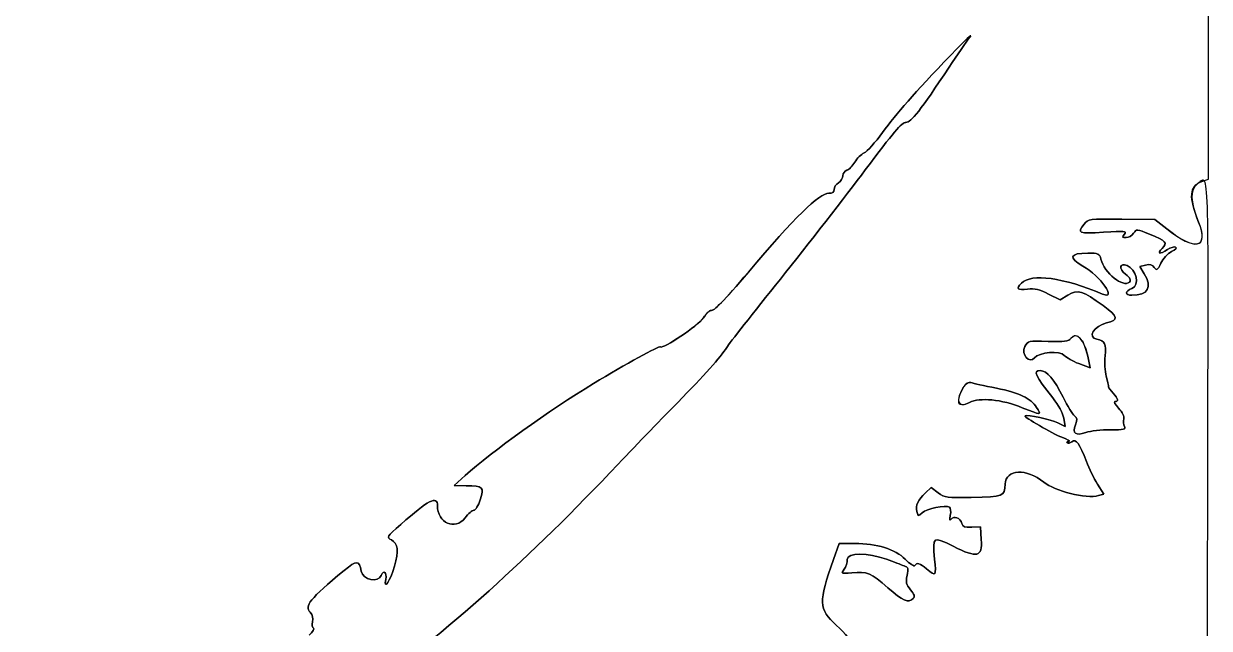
# Model space of a CAD drawing. Extents: x 0 to 106, y 0 to 59.
# Drawn here: x 82.25 to 105.85, y 18.93 to 30.96 of the extents above; entities that cross this region are included whole.
import ezdxf

# ---------------------------------------------------------------- set-up
doc = ezdxf.new("R2010")
doc.units = 0
doc.layers.get('0').update_dxf_attribs({"linetype": 'CONTINUOUS'})

msp = doc.modelspace()

# ---------------------------------------------------------------- linework, layer by layer
at = {"color": 7}
for p, q in [((105.833214, 27.870052), (105.833214, 31.633745)), ((105.701452, 27.82031), (105.833214, 27.870052)), ((104.76959, 27.063338), (104.10681, 27.071276)), ((104.10681, 27.071276), (104.76959, 27.063338)), ((105.003746, 26.877336), (104.76959, 27.063338)), ((104.76959, 27.063338), (105.003746, 26.877336)), ((104.584382, 26.158993), (104.46823, 26.129889)), ((104.46823, 26.129889), (104.584382, 26.158993)), ((104.46823, 26.129889), (104.555278, 25.987014)), ((104.555278, 25.987014), (104.46823, 26.129889)), ((102.652661, 25.582731), (102.883907, 25.465521)), ((102.883907, 25.465521), (102.652661, 25.582731)), ((102.883907, 25.465521), (103.036307, 25.559713)), ((103.036307, 25.559713), (102.883907, 25.465521)), ((103.478425, 24.110856), (103.431594, 24.345012)), ((103.431594, 24.345012), (103.478425, 24.110856)), ((103.255646, 24.196846), (103.478425, 24.110856)), ((103.478425, 24.110856), (103.255646, 24.196846)), ((102.979951, 22.946955), (102.834165, 23.022361)), ((102.834165, 23.022361), (102.979951, 22.946955)), ((102.953492, 23.110203), (102.979951, 22.946955)), ((102.979951, 22.946955), (102.953492, 23.110203)), ((105.811254, 18.051375), (105.822366, 22.950924)), ((91.038524, 21.968527), (90.818127, 21.769296)), ((90.818127, 21.769296), (91.038524, 21.968527)), ((90.818127, 21.769296), (91.060749, 21.76665)), ((91.060749, 21.76665), (90.818127, 21.769296)), ((100.313483, 21.729609), (100.202887, 21.626157)), ((100.202887, 21.626157), (100.313483, 21.729609)), ((100.453976, 21.626157), (100.313483, 21.729609)), ((100.313483, 21.729609), (100.453976, 21.626157)), ((103.624739, 21.800252), (103.753856, 21.596788)), ((103.753856, 21.596788), (103.624739, 21.800252)), ((103.753856, 21.596788), (103.646964, 21.570065)), ((103.646964, 21.570065), (103.753856, 21.596788)), ((101.121255, 20.94168), (101.29535, 20.949618)), ((101.29535, 20.949618), (101.121255, 20.94168)), ((101.29535, 20.949618), (101.311755, 20.695883)), ((101.311755, 20.695883), (101.29535, 20.949618)), ((98.480451, 20.618889), (98.368268, 20.299273)), ((98.368268, 20.299273), (98.480451, 20.618889)), ((98.791601, 20.618889), (98.480451, 20.618889)), ((98.480451, 20.618889), (98.791601, 20.618889))]:
    msp.add_line(p, q, dxfattribs=at)
for points in [[(100.674639, 30.099693), (100.827303, 30.330145), (101.011982, 30.598167), (101.085007, 30.695005)], [(101.085007, 30.695005), (101.011982, 30.598167), (100.827303, 30.330145), (100.674639, 30.099693)], [(101.085007, 30.695005), (101.158032, 30.792107), (100.989757, 30.633357), (100.711151, 30.342316)], [(100.711151, 30.342316), (100.989757, 30.633357), (101.158032, 30.792107), (101.085007, 30.695005)], [(100.711151, 30.342316), (99.956296, 29.554123), (99.635621, 29.19085), (99.346696, 28.795034)], [(99.346696, 28.795034), (99.635621, 29.19085), (99.956296, 29.554123), (100.711151, 30.342316)], [(99.810246, 28.99744), (99.91555, 28.99744), (100.100493, 29.233184), (100.674639, 30.099693)], [(100.674639, 30.099693), (100.100493, 29.233184), (99.91555, 28.99744), (99.810246, 28.99744)], [(99.346696, 28.795034), (99.203557, 28.598713), (99.038722, 28.416416), (98.980249, 28.389957)], [(98.980249, 28.389957), (99.038722, 28.416416), (99.203557, 28.598713), (99.346696, 28.795034)], [(99.004061, 28.053143), (99.560215, 28.796622), (99.731665, 28.99744), (99.810246, 28.99744)], [(99.810246, 28.99744), (99.731665, 28.99744), (99.560215, 28.796622), (99.004061, 28.053143)], [(98.980249, 28.389957), (98.922041, 28.363235), (98.838168, 28.280685), (98.794247, 28.206337)], [(98.794247, 28.206337), (98.838168, 28.280685), (98.922041, 28.363235), (98.980249, 28.389957)], [(98.794247, 28.206337), (98.750326, 28.131989), (98.679153, 28.060022), (98.635762, 28.046264)], [(98.635762, 28.046264), (98.679153, 28.060022), (98.750326, 28.131989), (98.794247, 28.206337)], [(105.822366, 22.950924), (105.834537, 28.24867), (105.847237, 27.961333), (105.607525, 27.767394)], [(97.314169, 25.881181), (97.855242, 26.556397), (98.615653, 27.533767), (99.004061, 28.053143)], [(99.004061, 28.053143), (98.615653, 27.533767), (97.855242, 26.556397), (97.314169, 25.881181)], [(98.557181, 27.936462), (98.557181, 27.889631), (98.517493, 27.82666), (98.469074, 27.796498)], [(98.469074, 27.796498), (98.517493, 27.82666), (98.557181, 27.889631), (98.557181, 27.936462)], [(98.635762, 28.046264), (98.592635, 28.032506), (98.557181, 27.983029), (98.557181, 27.936462)], [(98.557181, 27.936462), (98.557181, 27.983029), (98.592635, 28.032506), (98.635762, 28.046264)], [(98.380704, 27.663942), (98.380704, 27.611819), (98.346572, 27.586154), (98.276987, 27.586154)], [(98.276987, 27.586154), (98.346572, 27.586154), (98.380704, 27.611819), (98.380704, 27.663942)], [(98.469074, 27.796498), (98.420391, 27.766071), (98.380704, 27.706539), (98.380704, 27.663942)], [(98.380704, 27.663942), (98.380704, 27.706539), (98.420391, 27.766071), (98.469074, 27.796498)], [(105.63901, 27.010686), (105.436339, 27.50969), (105.453008, 27.726648), (105.701452, 27.82031)], [(105.607525, 27.767394), (105.467296, 27.653623), (105.472852, 27.424494), (105.625252, 27.045611)], [(98.276987, 27.586154), (98.084635, 27.586154), (97.598861, 27.110698), (96.677054, 26.020352)], [(96.677054, 26.020352), (97.598861, 27.110698), (98.084635, 27.586154), (98.276987, 27.586154)], [(103.359892, 26.974967), (103.211725, 26.791876), (103.244004, 26.778382), (103.746977, 26.811984)], [(103.746977, 26.811984), (103.244004, 26.778382), (103.211725, 26.791876), (103.359892, 26.974967)], [(104.10681, 27.071276), (103.45911, 27.078949), (103.442442, 27.076832), (103.359892, 26.974967)], [(103.359892, 26.974967), (103.442442, 27.076832), (103.45911, 27.078949), (104.10681, 27.071276)], [(105.625252, 27.045611), (105.849354, 26.488135), (105.584771, 26.416433), (105.003746, 26.877336)], [(105.003746, 26.877336), (105.567573, 26.429926), (105.850941, 26.489458), (105.63901, 27.010686)], [(103.746977, 26.811984), (104.173485, 26.840559), (104.212643, 26.83712), (104.16052, 26.773884)], [(104.16052, 26.773884), (104.212643, 26.83712), (104.173485, 26.840559), (103.746977, 26.811984)], [(104.16052, 26.773884), (104.111043, 26.714353), (104.115806, 26.704299), (104.193593, 26.704299)], [(104.193593, 26.704299), (104.115806, 26.704299), (104.111043, 26.714353), (104.16052, 26.773884)], [(104.193593, 26.704299), (104.243864, 26.704299), (104.312126, 26.743193), (104.345464, 26.790818)], [(104.345464, 26.790818), (104.312126, 26.743193), (104.243864, 26.704299), (104.193593, 26.704299)], [(104.345464, 26.790818), (104.405259, 26.876278), (104.408964, 26.876278), (104.660053, 26.774149)], [(104.660053, 26.774149), (104.408964, 26.876278), (104.405259, 26.876278), (104.345464, 26.790818)], [(104.660053, 26.774149), (104.995809, 26.637624), (105.026236, 26.602964), (104.911671, 26.488135)], [(104.911671, 26.488135), (105.026236, 26.602964), (104.995809, 26.637624), (104.660053, 26.774149)], [(104.911671, 26.488135), (104.802399, 26.378862), (104.86484, 26.365897), (105.017505, 26.46591)], [(105.017505, 26.46591), (104.86484, 26.365897), (104.802399, 26.378862), (104.911671, 26.488135)], [(105.017505, 26.46591), (105.076507, 26.504539), (105.150325, 26.527557), (105.181281, 26.517239)], [(105.181281, 26.517239), (105.150325, 26.527557), (105.076507, 26.504539), (105.017505, 26.46591)], [(105.181281, 26.517239), (105.21409, 26.506126), (105.179694, 26.467762), (105.100584, 26.426751)], [(105.100584, 26.426751), (105.179694, 26.467762), (105.21409, 26.506126), (105.181281, 26.517239)], [(103.430535, 26.395531), (103.073348, 26.395531), (103.039217, 26.305572), (103.333433, 26.139414)], [(103.333433, 26.139414), (103.039217, 26.305572), (103.073348, 26.395531), (103.430535, 26.395531)], [(103.692737, 26.276997), (103.664956, 26.387064), (103.645906, 26.395531), (103.430535, 26.395531)], [(103.430535, 26.395531), (103.645906, 26.395531), (103.664956, 26.387064), (103.692737, 26.276997)], [(104.261326, 25.821385), (104.140676, 25.69809), (103.761793, 26.001831), (103.692737, 26.276997)], [(103.692737, 26.276997), (103.761793, 26.001831), (104.140676, 25.69809), (104.261326, 25.821385)], [(104.215289, 26.150262), (104.067387, 26.206883), (104.043574, 26.088879), (104.180364, 25.978812)], [(104.180364, 25.978812), (104.043574, 26.088879), (104.067387, 26.206883), (104.215289, 26.150262)], [(104.88733, 26.19577), (104.819067, 26.051837), (104.806103, 26.043635), (104.756096, 26.112162)], [(104.756096, 26.112162), (104.806103, 26.043635), (104.819067, 26.051837), (104.88733, 26.19577)], [(105.100584, 26.426751), (105.024913, 26.387593), (104.929134, 26.283612), (104.88733, 26.19577)], [(104.88733, 26.19577), (104.929134, 26.283612), (105.024913, 26.387593), (105.100584, 26.426751)], [(96.677054, 26.020352), (96.191279, 25.445413), (95.984375, 25.233746), (95.926431, 25.252796)], [(95.928548, 25.255707), (95.982788, 25.232159), (96.189692, 25.443561), (96.677054, 26.020352)], [(103.727662, 25.581144), (102.946349, 25.912666), (102.310555, 25.997598), (102.110002, 25.797044)], [(102.110002, 25.797044), (102.310555, 25.997598), (102.946349, 25.912666), (103.727662, 25.581144)], [(103.333433, 26.139414), (103.680037, 25.943887), (104.025318, 25.454673), (103.727662, 25.581144)], [(103.727662, 25.581144), (104.025318, 25.454673), (103.680037, 25.943887), (103.333433, 26.139414)], [(104.180364, 25.978812), (104.279847, 25.898908), (104.299426, 25.860544), (104.261326, 25.821385)], [(104.261326, 25.821385), (104.299426, 25.860544), (104.279847, 25.898908), (104.180364, 25.978812)], [(104.311862, 25.690152), (104.470082, 25.750213), (104.401026, 26.078825), (104.215289, 26.150262)], [(104.215289, 26.150262), (104.401026, 26.078825), (104.470082, 25.750213), (104.311862, 25.690152)], [(104.555278, 25.987014), (104.720642, 25.716081), (104.62989, 25.557861), (104.308951, 25.557861)], [(104.308951, 25.557861), (104.62989, 25.557861), (104.720642, 25.716081), (104.555278, 25.987014)], [(104.756096, 26.112162), (104.716144, 26.166666), (104.667726, 26.179895), (104.584382, 26.158993)], [(104.584382, 26.158993), (104.667726, 26.179895), (104.716144, 26.166666), (104.756096, 26.112162)], [(96.245783, 24.521224), (96.29235, 24.593985), (96.773097, 25.205965), (97.314169, 25.881181)], [(97.314169, 25.881181), (96.773097, 25.205965), (96.29235, 24.593985), (96.245783, 24.521224)], [(102.110002, 25.797044), (101.998348, 25.68539), (102.028775, 25.655492), (102.231181, 25.678246)], [(102.231181, 25.678246), (102.028775, 25.655492), (101.998348, 25.68539), (102.110002, 25.797044)], [(102.231181, 25.678246), (102.378818, 25.694915), (102.473539, 25.673483), (102.652661, 25.582731)], [(102.652661, 25.582731), (102.473539, 25.673483), (102.378818, 25.694915), (102.231181, 25.678246)], [(103.036307, 25.559713), (103.228394, 25.67851), (103.341371, 25.645173), (103.737187, 25.352015)], [(103.737187, 25.352015), (103.341371, 25.645173), (103.228394, 25.67851), (103.036307, 25.559713)], [(104.308951, 25.557861), (104.169251, 25.557861), (104.171103, 25.636442), (104.311862, 25.690152)], [(104.311862, 25.690152), (104.171103, 25.636442), (104.169251, 25.557861), (104.308951, 25.557861)], [(95.926431, 25.252796), (95.906059, 25.259411), (95.839648, 25.192736), (95.779059, 25.104365)], [(95.781175, 25.10754), (95.843088, 25.197499), (95.909234, 25.264173), (95.928548, 25.255707)], [(103.737187, 25.352015), (104.038547, 25.128972), (104.052306, 25.060974), (103.807566, 25.007263)], [(103.807566, 25.007263), (104.052306, 25.060974), (104.038547, 25.128972), (103.737187, 25.352015)], [(94.924191, 24.531014), (94.973668, 24.481537), (95.675607, 24.953553), (95.781175, 25.10754)], [(95.779059, 25.104365), (95.675342, 24.953288), (94.973139, 24.482331), (94.924191, 24.531014)], [(103.431594, 24.345012), (103.365183, 24.678122), (103.214107, 24.836607), (103.097425, 24.695585)], [(103.097425, 24.695585), (103.172038, 24.785543), (103.201407, 24.782103), (103.301419, 24.671772)], [(103.807566, 25.007263), (103.556742, 24.95223), (103.414925, 24.718603), (103.609923, 24.682091)], [(103.609923, 24.682091), (103.414925, 24.718603), (103.556742, 24.95223), (103.807566, 25.007263)], [(94.924191, 24.531014), (94.901437, 24.553768), (94.226485, 24.183352), (93.596249, 23.802088)], [(93.596249, 23.802088), (94.226485, 24.183352), (94.901437, 24.553768), (94.924191, 24.531014)], [(102.642607, 24.640551), (102.251553, 24.653516), (102.243616, 24.651664), (102.17747, 24.536041)], [(102.17747, 24.536041), (102.243616, 24.651664), (102.251553, 24.653516), (102.642607, 24.640551)], [(103.097425, 24.695585), (103.052182, 24.641345), (102.959842, 24.629968), (102.642607, 24.640551)], [(102.642607, 24.640551), (102.959842, 24.629968), (103.052182, 24.641345), (103.097425, 24.695585)], [(103.301419, 24.671772), (103.347192, 24.620972), (103.405929, 24.473864), (103.431594, 24.345012)], [(103.609923, 24.682091), (103.7737, 24.651664), (103.805714, 24.588428), (103.777668, 24.350833)], [(103.777668, 24.350833), (103.805714, 24.588428), (103.7737, 24.651664), (103.609923, 24.682091)], [(95.269472, 23.426909), (95.800225, 23.963219), (96.114285, 24.315379), (96.245783, 24.521224)], [(96.245783, 24.521224), (96.114285, 24.315379), (95.800225, 23.963219), (95.269472, 23.426909)], [(102.17747, 24.536041), (102.092804, 24.387081), (102.276953, 24.178854), (102.374849, 24.312997)], [(102.374849, 24.312997), (102.276953, 24.178854), (102.092804, 24.387081), (102.17747, 24.536041)], [(102.374849, 24.312997), (102.456605, 24.424651), (102.88179, 24.46037), (102.965134, 24.36221)], [(102.965134, 24.36221), (102.88179, 24.46037), (102.456605, 24.424651), (102.374849, 24.312997)], [(102.965134, 24.36221), (103.00244, 24.318554), (103.133144, 24.243941), (103.255646, 24.196846)], [(103.255646, 24.196846), (103.133144, 24.243941), (103.00244, 24.318554), (102.965134, 24.36221)], [(103.777668, 24.350833), (103.763116, 24.226479), (103.772641, 24.045239), (103.798835, 23.948137)], [(103.798835, 23.948137), (103.772641, 24.045239), (103.763116, 24.226479), (103.777668, 24.350833)], [(100.871753, 23.523217), (100.91832, 23.712394), (101.023094, 23.84495), (101.106174, 23.819021)], [(102.483857, 24.058469), (102.337808, 24.058469), (102.380935, 23.9656), (102.737593, 23.513428)], [(102.737593, 23.513428), (102.380935, 23.9656), (102.337808, 24.058469), (102.483857, 24.058469)], [(102.943174, 23.526657), (102.770136, 23.881992), (102.617736, 24.058469), (102.483857, 24.058469)], [(102.483857, 24.058469), (102.617736, 24.058469), (102.770136, 23.881992), (102.943174, 23.526657)], [(103.798835, 23.948137), (103.825029, 23.8513), (103.84646, 23.756579), (103.846725, 23.737794)], [(103.846725, 23.737794), (103.84646, 23.756579), (103.825029, 23.8513), (103.798835, 23.948137)], [(93.596249, 23.802088), (92.715187, 23.269217), (91.566897, 22.4461), (91.038524, 21.968527)], [(91.038524, 21.968527), (91.566897, 22.4461), (92.715187, 23.269217), (93.596249, 23.802088)], [(100.965944, 23.740969), (100.786028, 23.462892), (100.842649, 23.301232), (101.077599, 23.422676)], [(101.106174, 23.819021), (101.059342, 23.833838), (101.007219, 23.804733), (100.965944, 23.740969)], [(101.612056, 23.709484), (101.37499, 23.756844), (101.147448, 23.806321), (101.106174, 23.819021)], [(101.106174, 23.819021), (101.147448, 23.806321), (101.37499, 23.756844), (101.612056, 23.709484)], [(102.414537, 23.326367), (102.293622, 23.510782), (102.06952, 23.617938), (101.612056, 23.709484)], [(101.612056, 23.709484), (102.06952, 23.617938), (102.293622, 23.510782), (102.414537, 23.326367)], [(103.846725, 23.737794), (103.846725, 23.719273), (103.887206, 23.661065), (103.936154, 23.608413)], [(103.936154, 23.608413), (103.887206, 23.661065), (103.846725, 23.719273), (103.846725, 23.737794)], [(103.936154, 23.608413), (104.03696, 23.500198), (104.049924, 23.441196), (103.972931, 23.441196)], [(103.972931, 23.441196), (104.049924, 23.441196), (104.03696, 23.500198), (103.936154, 23.608413)], [(94.086521, 22.199508), (94.469108, 22.603526), (95.001185, 23.155711), (95.269472, 23.426909)], [(95.269472, 23.426909), (95.001185, 23.155711), (94.469108, 22.603526), (94.086521, 22.199508)], [(101.077599, 23.422676), (100.904297, 23.332982), (100.833388, 23.367642), (100.871753, 23.523217)], [(101.077599, 23.422676), (101.283709, 23.529303), (101.714714, 23.487234), (102.129052, 23.320282)], [(102.129052, 23.320282), (101.714714, 23.487234), (101.283709, 23.529303), (101.077599, 23.422676)], [(102.737593, 23.513428), (102.849511, 23.371346), (102.937882, 23.206511), (102.953492, 23.110203)], [(102.953492, 23.110203), (102.937882, 23.206511), (102.849511, 23.371346), (102.737593, 23.513428)], [(103.167011, 23.158622), (103.128911, 23.186667), (103.028105, 23.352296), (102.943174, 23.526657)], [(102.943174, 23.526657), (103.028105, 23.352296), (103.128911, 23.186667), (103.167011, 23.158622)], [(103.972931, 23.441196), (103.944091, 23.441196), (103.97637, 23.382724), (104.044897, 23.311286)], [(104.044897, 23.311286), (103.97637, 23.382724), (103.944091, 23.441196), (103.972931, 23.441196)], [(102.129052, 23.320282), (102.503437, 23.169205), (102.517195, 23.16947), (102.414537, 23.326367)], [(102.414537, 23.326367), (102.517195, 23.16947), (102.503437, 23.169205), (102.129052, 23.320282)], [(102.183556, 23.155976), (102.158685, 23.13428), (102.725686, 22.806197), (102.918303, 22.730791)], [(102.918303, 22.730791), (102.725686, 22.806197), (102.158685, 23.13428), (102.183556, 23.155976)], [(102.834165, 23.022361), (102.71034, 23.086391), (102.219274, 23.187197), (102.183556, 23.155976)], [(102.183556, 23.155976), (102.219274, 23.187197), (102.71034, 23.086391), (102.834165, 23.022361)], [(103.188442, 22.980557), (103.227865, 23.084274), (103.223896, 23.117082), (103.167011, 23.158622)], [(103.167011, 23.158622), (103.223896, 23.117082), (103.227865, 23.084274), (103.188442, 22.980557)], [(104.044897, 23.311286), (104.124008, 23.228736), (104.161049, 23.150949), (104.147026, 23.097238)], [(104.147026, 23.097238), (104.161049, 23.150949), (104.124008, 23.228736), (104.044897, 23.311286)], [(103.3927, 22.827364), (103.183415, 22.756455), (103.120973, 22.803287), (103.188442, 22.980557)], [(103.188442, 22.980557), (103.120973, 22.803287), (103.183415, 22.756455), (103.3927, 22.827364)], [(104.162901, 22.945103), (104.195445, 22.886895), (104.156022, 22.877899), (103.881385, 22.881074)], [(103.881385, 22.881074), (104.156022, 22.877899), (104.195445, 22.886895), (104.162901, 22.945103)], [(104.147026, 23.097238), (104.134856, 23.050672), (104.141999, 22.982145), (104.162901, 22.945103)], [(104.162901, 22.945103), (104.141999, 22.982145), (104.134856, 23.050672), (104.147026, 23.097238)], [(102.918303, 22.730791), (103.029957, 22.687135), (103.093192, 22.650622), (103.058796, 22.649299)], [(103.058796, 22.649299), (103.093192, 22.650622), (103.029957, 22.687135), (102.918303, 22.730791)], [(103.117269, 22.644008), (103.196644, 22.710153), (103.271256, 22.607495), (103.404871, 22.248456)], [(103.404871, 22.248456), (103.271256, 22.607495), (103.196644, 22.710153), (103.117269, 22.644008)], [(103.881385, 22.881074), (103.705966, 22.883191), (103.486098, 22.858849), (103.3927, 22.827364)], [(103.3927, 22.827364), (103.486098, 22.858849), (103.705966, 22.883191), (103.881385, 22.881074)], [(103.058796, 22.649299), (103.024401, 22.648241), (103.009055, 22.634483), (103.024665, 22.619137)], [(103.024665, 22.619137), (103.009055, 22.634483), (103.024401, 22.648241), (103.058796, 22.649299)], [(103.024665, 22.619137), (103.040275, 22.603526), (103.081815, 22.614639), (103.117269, 22.644008)], [(103.117269, 22.644008), (103.081815, 22.614639), (103.040275, 22.603526), (103.024665, 22.619137)], [(82.251457, 13.668293), (87.720653, 16.423131), (90.548517, 18.461479), (94.086521, 22.199508)], [(94.086521, 22.199508), (90.548517, 18.461479), (87.720653, 16.423131), (82.251457, 13.668293)], [(103.404871, 22.248456), (103.454877, 22.113783), (103.553831, 21.912171), (103.624739, 21.800252)], [(103.624739, 21.800252), (103.553831, 21.912171), (103.454877, 22.113783), (103.404871, 22.248456)], [(102.556882, 21.838352), (102.215835, 22.118017), (101.804144, 22.097908), (101.785094, 21.800782)], [(101.785094, 21.800782), (101.804144, 22.097908), (102.215835, 22.118017), (102.556882, 21.838352)], [(91.060749, 21.76665), (91.400209, 21.762946), (91.422434, 21.740986), (91.339355, 21.488838)], [(91.339355, 21.488838), (91.422434, 21.740986), (91.400209, 21.762946), (91.060749, 21.76665)], [(101.785094, 21.800782), (101.768689, 21.548105), (101.775833, 21.551015), (101.10829, 21.53514)], [(101.10829, 21.53514), (101.775833, 21.551015), (101.768689, 21.548105), (101.785094, 21.800782)], [(103.646964, 21.570065), (103.397727, 21.507359), (102.773311, 21.661346), (102.556882, 21.838352)], [(102.556882, 21.838352), (102.773311, 21.661346), (103.397727, 21.507359), (103.646964, 21.570065)], [(90.487398, 21.371892), (90.487398, 21.576151), (90.308275, 21.484605), (89.760059, 20.99936)], [(89.760059, 20.99936), (90.308275, 21.484605), (90.487398, 21.576151), (90.487398, 21.371892)], [(91.339355, 21.488838), (91.30152, 21.374274), (91.24437, 21.280347), (91.212091, 21.280347)], [(91.212091, 21.280347), (91.24437, 21.280347), (91.30152, 21.374274), (91.339355, 21.488838)], [(100.202887, 21.626157), (100.0489, 21.481959), (100.000481, 21.377713), (100.031437, 21.254947)], [(100.031437, 21.254947), (100.000481, 21.377713), (100.0489, 21.481959), (100.202887, 21.626157)], [(101.10829, 21.53514), (100.628601, 21.523763), (100.584945, 21.529849), (100.453976, 21.626157)], [(100.453976, 21.626157), (100.584945, 21.529849), (100.628601, 21.523763), (101.10829, 21.53514)], [(91.035614, 21.126095), (90.839558, 20.86892), (90.487398, 21.026876), (90.487398, 21.371892)], [(90.487398, 21.371892), (90.487398, 21.026876), (90.839558, 20.86892), (91.035614, 21.126095)], [(91.212091, 21.280347), (91.179812, 21.280347), (91.100437, 21.211026), (91.035614, 21.126095)], [(91.035614, 21.126095), (91.100437, 21.211026), (91.179812, 21.280347), (91.212091, 21.280347)], [(100.031437, 21.254947), (100.057102, 21.152818), (100.060277, 21.152024), (100.138329, 21.230076)], [(100.138329, 21.230076), (100.060277, 21.152024), (100.057102, 21.152818), (100.031437, 21.254947)], [(100.138329, 21.230076), (100.219556, 21.311303), (100.602937, 21.390413), (100.680989, 21.341995)], [(100.680989, 21.341995), (100.602937, 21.390413), (100.219556, 21.311303), (100.138329, 21.230076)], [(100.680989, 21.341995), (100.704272, 21.327707), (100.710886, 21.253359), (100.695805, 21.176895)], [(100.695805, 21.176895), (100.710886, 21.253359), (100.704272, 21.327707), (100.680989, 21.341995)], [(100.695805, 21.176895), (100.67702, 21.08138), (100.681782, 21.057039), (100.710886, 21.099372)], [(100.710886, 21.099372), (100.681782, 21.057039), (100.67702, 21.08138), (100.695805, 21.176895)], [(100.710886, 21.099372), (100.765391, 21.178747), (100.89583, 21.129534), (100.924934, 21.018674)], [(100.924934, 21.018674), (100.89583, 21.129534), (100.765391, 21.178747), (100.710886, 21.099372)], [(100.924934, 21.018674), (100.942661, 20.951205), (100.982613, 20.93533), (101.121255, 20.94168)], [(101.121255, 20.94168), (100.982613, 20.93533), (100.942661, 20.951205), (100.924934, 21.018674)], [(89.760059, 20.99936), (89.47378, 20.746154), (89.469547, 20.73901), (89.569295, 20.689533)], [(89.569295, 20.689533), (89.469547, 20.73901), (89.47378, 20.746154), (89.760059, 20.99936)], [(89.569295, 20.689533), (89.699734, 20.624975), (89.719049, 20.464373), (89.63253, 20.166452)], [(89.63253, 20.166452), (89.719049, 20.464373), (89.699734, 20.624975), (89.569295, 20.689533)], [(99.79834, 20.303771), (99.594081, 20.508029), (99.239805, 20.618889), (98.791601, 20.618889)], [(98.791601, 20.618889), (99.239805, 20.618889), (99.594081, 20.508029), (99.79834, 20.303771)], [(100.754543, 20.562533), (100.34391, 20.766791), (100.339412, 20.763616), (100.384391, 20.308269)], [(100.384391, 20.308269), (100.339412, 20.763616), (100.34391, 20.766791), (100.754543, 20.562533)], [(101.311755, 20.695883), (101.334509, 20.344252), (101.239788, 20.321498), (100.754543, 20.562533)], [(100.754543, 20.562533), (101.239788, 20.321498), (101.334509, 20.344252), (101.311755, 20.695883)], [(98.368268, 20.299273), (98.069289, 19.446786), (98.074846, 19.315818), (98.424889, 18.995143)], [(98.424889, 18.995143), (98.074846, 19.315818), (98.069289, 19.446786), (98.368268, 20.299273)], [(98.581522, 20.106127), (98.616712, 20.156398), (98.645287, 20.242652), (98.645287, 20.29795)], [(98.645287, 20.29795), (98.645287, 20.242652), (98.616712, 20.156398), (98.581522, 20.106127)], [(98.645287, 20.29795), (98.645287, 20.436856), (99.05883, 20.440031), (99.426336, 20.304035)], [(99.426336, 20.304035), (99.05883, 20.440031), (98.645287, 20.436856), (98.645287, 20.29795)], [(99.426336, 20.304035), (99.566829, 20.251912), (99.724521, 20.193704), (99.776908, 20.17439)], [(99.776908, 20.17439), (99.724521, 20.193704), (99.566829, 20.251912), (99.426336, 20.304035)], [(99.991221, 20.179417), (99.976933, 20.156133), (99.89015, 20.21196), (99.79834, 20.303771)], [(99.79834, 20.303771), (99.89015, 20.21196), (99.976933, 20.156133), (99.991221, 20.179417)], [(100.384391, 20.308269), (100.418258, 19.965634), (100.410056, 19.955844), (100.224847, 20.111683)], [(100.224847, 20.111683), (100.410056, 19.955844), (100.418258, 19.965634), (100.384391, 20.308269)], [(88.628438, 20.081256), (87.939463, 19.506582), (87.836276, 19.379582), (87.953486, 19.249936)], [(87.953486, 19.249936), (87.836276, 19.379582), (87.939463, 19.506582), (88.628438, 20.081256)], [(88.969221, 20.066175), (88.927416, 20.289748), (88.88085, 20.291864), (88.628438, 20.081256)], [(88.628438, 20.081256), (88.88085, 20.291864), (88.927416, 20.289748), (88.969221, 20.066175)], [(89.369005, 19.979392), (89.311326, 19.828844), (89.001235, 19.896048), (88.969221, 20.066175)], [(88.969221, 20.066175), (89.001235, 19.896048), (89.311326, 19.828844), (89.369005, 19.979392)], [(89.457376, 19.902398), (89.484628, 20.047919), (89.417689, 20.106392), (89.369005, 19.979392)], [(89.369005, 19.979392), (89.417689, 20.106392), (89.484628, 20.047919), (89.457376, 19.902398)], [(89.63253, 20.166452), (89.548128, 19.876205), (89.415043, 19.675651), (89.457376, 19.902398)], [(89.457376, 19.902398), (89.415043, 19.675651), (89.548128, 19.876205), (89.63253, 20.166452)], [(98.733393, 20.035748), (98.522256, 20.015375), (98.518816, 20.016963), (98.581522, 20.106127)], [(98.581522, 20.106127), (98.518816, 20.016963), (98.522256, 20.015375), (98.733393, 20.035748)], [(99.452265, 19.738621), (99.118626, 20.034954), (99.044807, 20.065646), (98.733393, 20.035748)], [(98.733393, 20.035748), (99.044807, 20.065646), (99.118626, 20.034954), (99.452265, 19.738621)], [(99.776908, 20.17439), (99.860517, 20.143433), (99.86766, 20.119886), (99.836175, 19.98045)], [(99.836175, 19.98045), (99.86766, 20.119886), (99.860517, 20.143433), (99.776908, 20.17439)], [(100.224847, 20.111683), (100.083295, 20.23101), (100.032231, 20.245827), (99.991221, 20.179417)], [(99.991221, 20.179417), (100.032231, 20.245827), (100.083295, 20.23101), (100.224847, 20.111683)], [(99.836175, 19.98045), (99.806012, 19.8471), (99.81686, 19.802121), (99.904437, 19.69814)], [(99.904437, 19.69814), (99.81686, 19.802121), (99.806012, 19.8471), (99.836175, 19.98045)], [(99.957619, 19.523251), (99.860781, 19.426413), (99.750979, 19.473245), (99.452265, 19.738621)], [(99.452265, 19.738621), (99.750979, 19.473245), (99.860781, 19.426413), (99.957619, 19.523251)], [(99.904437, 19.69814), (99.983283, 19.604478), (99.996248, 19.56188), (99.957619, 19.523251)], [(99.957619, 19.523251), (99.996248, 19.56188), (99.983283, 19.604478), (99.904437, 19.69814)], [(87.953486, 19.249936), (88.002699, 19.195697), (88.019103, 19.13008), (88.001111, 19.058908)], [(88.001111, 19.058908), (88.019103, 19.13008), (88.002699, 19.195697), (87.953486, 19.249936)], [(88.020161, 18.935083), (88.045561, 18.926616), (88.005874, 18.861793), (87.93179, 18.790885)], [(87.93179, 18.790885), (88.005874, 18.861793), (88.045561, 18.926616), (88.020161, 18.935083)], [(88.001111, 19.058908), (87.98603, 18.998318), (87.994232, 18.943814), (88.020161, 18.935083)], [(88.020161, 18.935083), (87.994232, 18.943814), (87.98603, 18.998318), (88.001111, 19.058908)], [(98.424889, 18.995143), (98.834728, 18.619964), (98.812768, 18.47656), (98.375941, 18.672616)], [(98.375941, 18.672616), (98.812768, 18.47656), (98.834728, 18.619964), (98.424889, 18.995143)]]:
    msp.add_open_spline(points, degree=3, dxfattribs=at)

doc.saveas('drawing.dxf')
